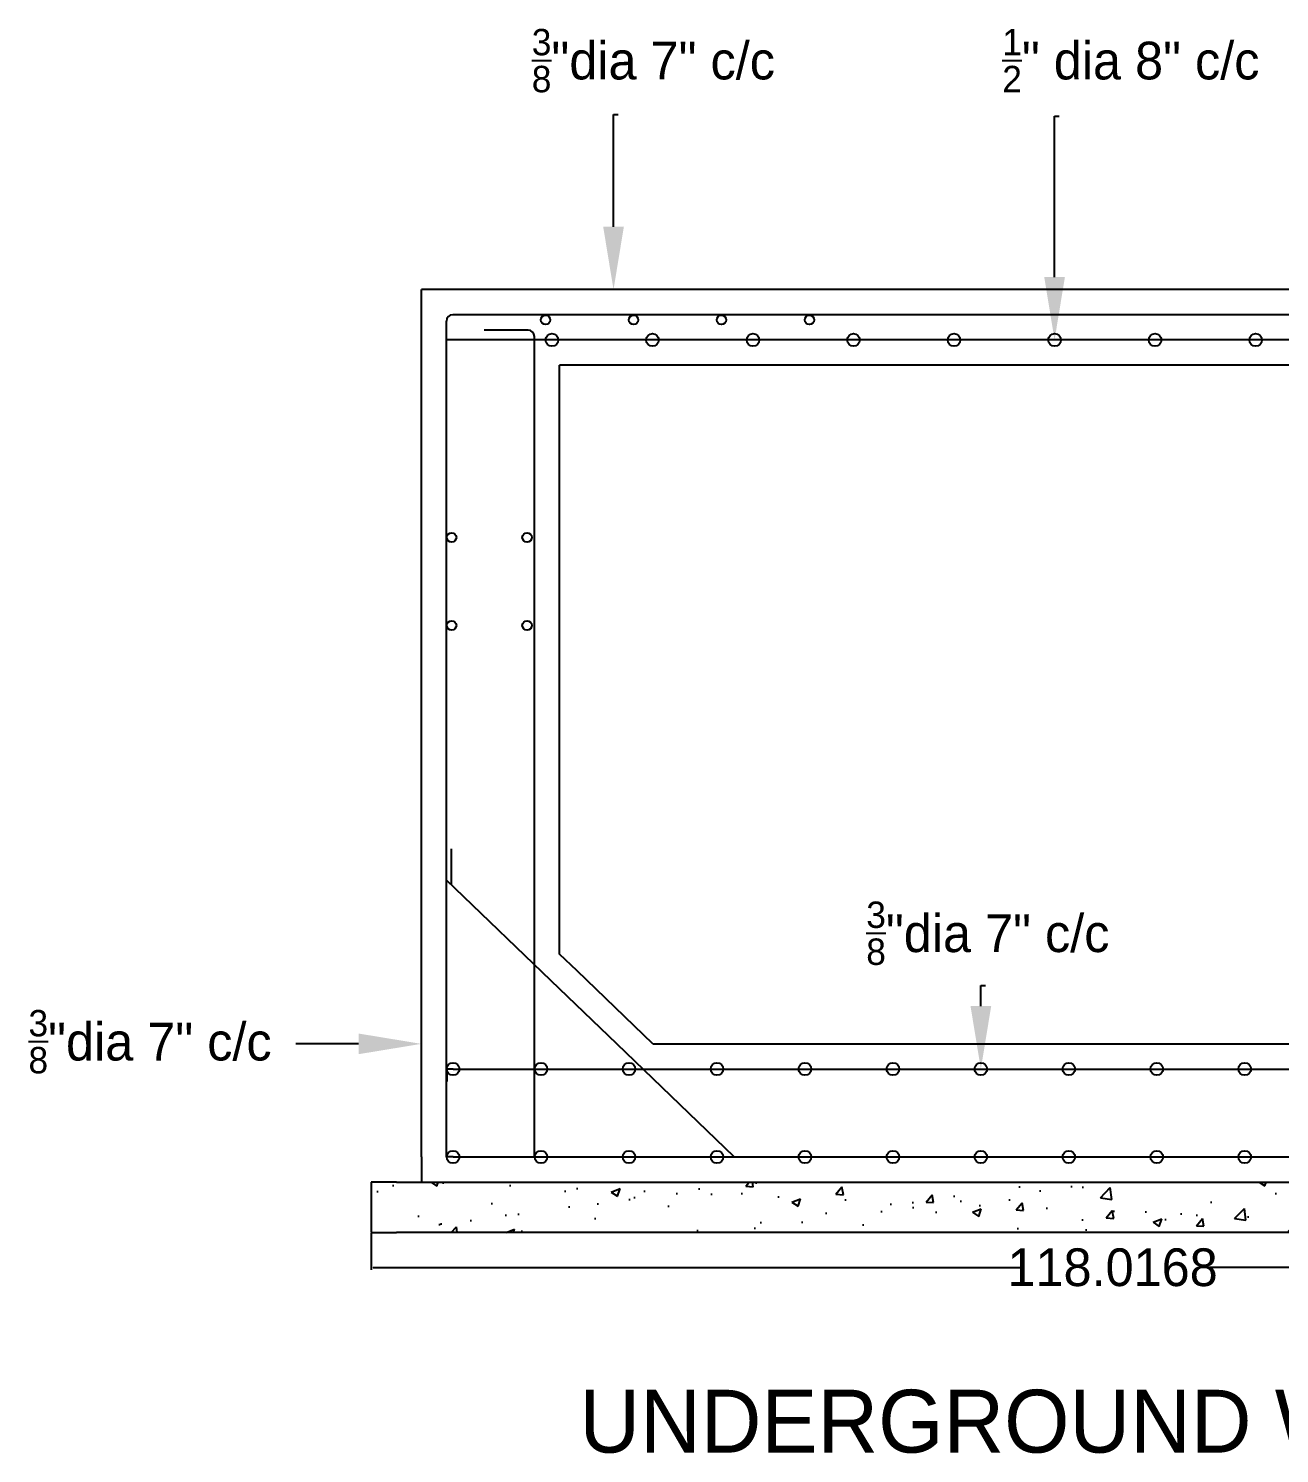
# Model space of a CAD drawing. Header units: inches. Extents: x 12 to 183, y 2 to 116.
# Drawn here: x 12.3 to 111.9, y 2.4 to 115.8 of the extents above; entities that cross this region are included whole.
import ezdxf
from ezdxf import colors
from ezdxf.entities.mleader import LeaderData, LeaderLine
from ezdxf.math import Vec2, Vec3

# ---------------------------------------------------------------- set-up
doc = ezdxf.new("R2010")
doc.units = ezdxf.units.IN
doc.header["$MEASUREMENT"] = 0
for name, color, linetype in [('Circles', 50, 'Continuous'), ('Rebar lines', 200, 'Continuous'), ('Text', 30, 'Continuous')]:
    doc.layers.add(name, color=color, linetype=linetype)
doc.styles.get("Standard").update_dxf_attribs({"font": ''})
doc.styles.get('Standard').set_extended_font_data('Bahnschrift')
doc.dimstyles.get("Standard").update_dxf_attribs({"dimtxt": 0.18, "dimasz": 0.18, "dimexe": 0.18, "dimexo": 0.0625, "dimgap": 0.09, "dimtad": 0, "dimtih": 1, "dimtoh": 1, "dimdec": 4, "dimzin": 0, "dimdsep": 46, "dimtxsty": 'Standard', "dimcen": 0.09, "dimadec": 0, "dimazin": 0, "dimtfac": 1, "dimtdec": 4, "dimtofl": 0, "dimtmove": 0, "dimatfit": 3, "dimfxl": 1, "dimtolj": 1, "dimtzin": 0, "dimarcsym": 0})

# ---------------------------------------------------------------- blocks, each defined once
blk = doc.blocks.new('*U20')
blk.add_circle((0, 0), 0.5)
blk = doc.blocks.new('*U22')
at = {"layer": 'Circles', "color": 0, "linetype": 'ByBlock', "lineweight": -2, "transparency": 16777216}
for p in [(0, 0), (7, 0), (14, 0), (21, 0), (28, 0), (35, 0), (42, 0), (49, 0), (56, 0), (63, 0), (70, 0), (77, 0), (84, 0), (91, 0), (98, 0), (105, 0)]:
    blk.add_blockref('*U20', p, dxfattribs=at)
blk = doc.blocks.new('*U23')
blk.add_circle((0, 0), 0.5)
blk = doc.blocks.new('*U24')
at = {"layer": 'Circles', "color": 0, "linetype": 'ByBlock', "lineweight": -2, "transparency": 16777216}
for p in [(0, 0), (7, 0), (14, 0), (21, 0), (28, 0), (35, 0), (42, 0), (49, 0), (56, 0), (63, 0), (70, 0), (77, 0), (84, 0), (91, 0), (98, 0), (105, 0)]:
    blk.add_blockref('*U23', p, dxfattribs=at)
blk = doc.blocks.new('*U25')
blk.add_circle((0, 0), 0.5)
blk = doc.blocks.new('*U26')
at = {"layer": 'Circles', "color": 0, "linetype": 'ByBlock', "lineweight": -2, "transparency": 16777216}
for p in [(0, 0), (8, 0), (16, 0), (24, 0), (32, 0), (40, 0), (48, 0), (56, 0), (64, 0), (72, 0), (80, 0), (88, 0)]:
    blk.add_blockref('*U25', p, dxfattribs=at)
blk = doc.blocks.new('*U27')
blk.add_circle((0, 0), 0.375)
blk = doc.blocks.new('*U28')
at = {"layer": 'Circles', "color": 0, "linetype": 'ByBlock', "lineweight": -2, "transparency": 16777216}
for p in [(0, 0), (7, 0), (14, 0), (21, 0)]:
    blk.add_blockref('*U27', p, dxfattribs=at)
blk = doc.blocks.new('*U33')
blk.add_circle((0, 0), 0.375)
blk = doc.blocks.new('*U34')
at = {"layer": 'Circles', "color": 0, "linetype": 'ByBlock', "lineweight": -2, "transparency": 16777216}
for p in [(0, 7), (6, 7), (0, 0), (6, 0)]:
    blk.add_blockref('*U33', p, dxfattribs=at)
blk = doc.blocks.new('*D37')
at = {"layer": 'Defpoints', "color": 0, "transparency": 16777216}
for p in [(39.57, 20.01), (157.59, 20.01), (157.59, 17.22)]:
    blk.add_point(p, dxfattribs=at)
at = {"layer": 'Text', "color": 0, "lineweight": -2, "transparency": 16777216}
for p, q in [((39.57, 19.95), (39.57, 17.04)), ((157.59, 19.95), (157.59, 17.04)), ((39.75, 17.22), (91.51, 17.22)), ((157.41, 17.22), (105.65, 17.22))]:
    blk.add_line(p, q, dxfattribs=at)
at = {"layer": 'Text', "color": 0, "transparency": 16777216}
for points in [[(39.75, 17.25), (39.75, 17.19), (39.57, 17.22)], [(157.41, 17.25), (157.41, 17.19), (157.59, 17.22)]]:
    blk.add_solid(points, dxfattribs=at)
at = {"layer": 'Text', "color": 0, "transparency": 16777216, "insert": (98.58, 17.22), "char_height": 0.18, "attachment_point": 5}
blk.add_mtext('\\A1;{\\H16.66667x;118.0168}', dxfattribs=at)

msp = doc.modelspace()

# ---------------------------------------------------------------- hatches: boundary and pattern name
h = msp.add_hatch()
h.set_pattern_fill('AR-CONC', color=256)
h.set_pattern_definition([(50, (34.906, 19.2965), (7.1726, -0.62752), [0.75, -8.25]), (355, (34.906, 19.2965), (-1.3875, 7.5219), [0.6, -6.6]), (100.4514, (35.504, 19.244), (5.7851, 6.8944), [0.6374, -7.01142]), (46.184, (34.906, 21.2965), (10.6724, -1.6552), [1.125, -12.375]), (96.636, (35.795, 21.159), (9.3466, 9.7412), [0.9561, -10.5171]), (351.184, (34.906, 21.296), (9.3466, 9.7412), [0.9, -9.9]), (21, (35.906, 20.7965), (5.96907, -4.0262), [0.75, -8.25]), (326, (35.906, 20.7965), (2.43315, 7.2515), [0.6, -6.6]), (71.4514, (36.4035, 20.461), (8.40222, 3.2253), [0.6374, -7.01142]), (37.5, (34.906, 19.2965), (0.1216, 3.32894), [0, -6.52, 0, -6.7, 0, -6.625]), (7.5, (34.906, 19.2965), (2.6307, 3.94412), [0, -3.82, 0, -6.37, 0, -2.525]), (327.5, (32.676, 19.2965), (5.338224, -0.22555), [0, -2.5, 0, -7.8, 0, -10.35]), (317.5, (31.676, 19.2965), (5.83186, 1.00105), [0, -3.25, 0, -5.18, 0, -7.35])])
h.paths.add_polyline_path([(157.59001, 24.0186), (155.59002, 24.0116), (151.59002, 24.0116), (151.09705, 24.0116), (46.09705, 24.0116), (41.59705, 24.0116), (39.57319, 24.00983), (39.57319, 20.0116), (41.59705, 20.0116), (46.09705, 20.0116), (155.59002, 20.0116), (157.59001, 20.0116)])

# ---------------------------------------------------------------- linework, layer by layer
for p, q in [((153.58652, 95.0116), (43.57319, 95.0116)), ((43.57319, 89.0116), (43.57319, 95.0116)), ((43.57319, 35.0116), (43.57319, 89.0116)), ((142.58652, 89.0116), (54.57319, 89.0116)), ((54.57319, 83.0116), (54.57319, 89.0116)), ((54.57319, 42.15927), (54.57319, 83.0116)), ((55.96005, 40.82455), (54.57319, 42.15927)), ((60.50277, 36.45265), (55.96005, 40.82455)), ((62.00012, 35.0116), (60.50277, 36.45265)), ((43.57319, 27.02271), (43.57319, 35.0116)), ((62.00012, 35.0116), (135.21723, 35.0116)), ((45.59564, 33.0116), (45.59564, 32.0116)), ((43.57319, 26.0116), (43.57319, 27.02271)), ((43.57319, 26.0116), (43.57319, 24.00983)), ((41.59705, 24.0116), (39.57319, 24.00983)), ((39.57319, 24.00983), (39.57319, 20.0116)), ((41.59705, 24.0116), (46.09705, 24.0116)), ((46.09705, 24.0116), (151.09705, 24.0116)), ((39.57319, 20.0116), (41.59705, 20.0116)), ((46.09705, 20.0116), (41.59705, 20.0116)), ((155.59002, 20.0116), (46.09705, 20.0116))]:
    msp.add_line(p, q)
at = {"layer": 'Rebar lines'}
for p, q in [((151.08652, 93.0116), (46.07319, 93.0116)), ((45.57319, 87.0116), (45.57319, 92.5116)), ((151.58652, 91.0116), (45.57319, 91.0116)), ((52.07319, 91.78831), (48.57931, 91.78831)), ((52.57319, 85.45929), (52.57319, 91.28831)), ((45.57319, 35.0116), (45.57319, 87.0116)), ((52.57319, 35.0116), (52.57319, 85.45929)), ((45.97994, 47.65364), (45.97994, 50.51587)), ((54.57319, 39.38351), (45.57319, 48.0451)), ((59.11591, 35.0116), (54.57319, 39.38351)), ((45.57319, 27.02271), (45.57319, 35.0116)), ((52.57319, 27.02271), (52.57319, 35.0116)), ((68.46755, 26.0116), (59.11591, 35.0116)), ((46.09705, 33.0116), (45.59564, 33.0116)), ((46.09705, 33.0116), (151.09705, 33.0116)), ((45.57319, 26.0116), (45.57319, 27.02271)), ((52.57319, 26.0116), (52.57319, 27.02271)), ((46.09705, 26.0116), (45.57319, 26.0116)), ((46.09705, 26.0116), (151.09705, 26.0116))]:
    msp.add_line(p, q, dxfattribs=at)
for centre, start, end in [((46.07319, 92.5116), 90, 180), ((52.07319, 91.28831), 0, 90)]:
    msp.add_arc(centre, 0.5, start, end, dxfattribs=at)

# ---------------------------------------------------------------- block references
at = {"layer": 'Circles'}
for name, p in [('*U28', (53.45757, 92.60944)), ('*U26', (53.96303, 91.0116)), ('*U34', (45.98109, 68.29742)), ('*U24', (46.09705, 33.0116)), ('*U22', (46.09705, 26.0116))]:
    msp.add_blockref(name, p, dxfattribs=at)

# ---------------------------------------------------------------- texts
at = {"insert": (56.14838, 7.49485), "char_height": 5, "attachment_point": 1}
msp.add_mtext_dynamic_manual_height_columns('\\A1;UNDERGROUND WATER TANK', width=108.8139013, gutter_width=1, heights=[0], dxfattribs=at)
at = {"layer": 'Text', "char_height": 3, "attachment_point": 1}
for s, insert in [('\\A1;{\\H0.7x;\\S3/8;}"dia 7" c/c', (52.35968, 115.755)), ('\\A1;{\\H0.7x;\\S1/2;}" dia 8" c/c', (89.80135, 115.755)), ('\\A1;{\\H0.7x;\\S3/8;}"dia 7" c/c', (78.97816, 46.33314)), ('\\A1;{\\H0.7x;\\S3/8;}"dia 7" c/c', (12.30879, 37.70725))]:
    msp.add_mtext_dynamic_manual_height_columns(s, width=62.237349, gutter_width=1, heights=[0], dxfattribs=dict(at, insert=insert))

# ---------------------------------------------------------------- dimensions: what is measured, and where the dimension line sits
at = {"layer": 'Text'}
dim = msp.add_linear_dim(base=(157.59001, 17.2226), p1=(39.57319, 20.0116), p2=(157.59001, 20.0116), text='{\\H16.66667x;<>}', dimstyle='Standard', dxfattribs=at)
dim.commit()
dim.dimension.update_dxf_attribs({"geometry": '*D37', "text_midpoint": (98.5816, 17.2226)})

# ---------------------------------------------------------------- leaders
ml = msp.add_multileader_mtext('Standard', dxfattribs=at)
ml.set_content('', color=256)
ml.set_leader_properties()
ml.build(insert=Vec2(0, 0))
ml.multileader.update_dxf_attribs({"dogleg_length": 0.36, "arrow_head_size": 5})
ctx = ml.context
ctx.base_point, ctx.char_height, ctx.arrow_head_size, ctx.landing_gap_size, ctx.plane_origin = Vec3(59.22499, 108.94629), 0.18, 5, 0.09, Vec3(58.86499, 95.0116)
notes = []
notes.append((ctx, [(0, (1, 1, 0), (58.86499, 108.94629), (1, 0), 0.36, [(0, [(58.86499, 95.0116)], 0, [])])]))
ctx.mtext.insert, ctx.mtext.flow_direction = Vec3(59.31499, 109.03629), 5
ml = msp.add_multileader_mtext('Standard', dxfattribs=at)
ml.set_content('', color=256)
ml.set_leader_properties()
ml.build(insert=Vec2(0, 0))
ml.multileader.update_dxf_attribs({"dogleg_length": 0.36, "arrow_head_size": 5})
ctx = ml.context
ctx.base_point, ctx.char_height, ctx.arrow_head_size, ctx.landing_gap_size, ctx.plane_origin = Vec3(94.32303, 108.81296), 0.18, 5, 0.09, Vec3(93.96303, 91.52715)
notes.append((ctx, [(0, (1, 1, 0), (93.96303, 108.81296), (1, 0), 0.36, [(0, [(93.96303, 91.0116)], 0, [])])]))
ctx.mtext.insert, ctx.mtext.flow_direction = Vec3(94.41303, 108.90296), 5
ml = msp.add_multileader_mtext('Standard', dxfattribs=at)
ml.set_content('', color=256)
ml.set_leader_properties()
ml.build(insert=Vec2(0, 0))
ml.multileader.update_dxf_attribs({"dogleg_length": 0.36, "arrow_head_size": 5})
ctx = ml.context
ctx.base_point, ctx.char_height, ctx.arrow_head_size, ctx.landing_gap_size, ctx.plane_origin = Vec3(88.45705, 39.64818), 0.18, 5, 0.09, Vec3(88.09705, 33.0116)
notes.append((ctx, [(0, (1, 1, 0), (88.09705, 39.64818), (1, 0), 0.36, [(0, [(88.09705, 33.0116)], 0, [])])]))
ctx.mtext.insert, ctx.mtext.flow_direction = Vec3(88.54705, 39.73818), 5
ml = msp.add_multileader_mtext('Standard', dxfattribs=at)
ml.set_content('', color=256)
ml.set_leader_properties()
ml.build(insert=Vec2(0, 0))
ml.multileader.update_dxf_attribs({"dogleg_length": 0.36, "arrow_head_size": 5})
ctx = ml.context
ctx.base_point, ctx.char_height, ctx.arrow_head_size, ctx.landing_gap_size, ctx.plane_origin = Vec3(33.40305, 35.0116), 0.18, 5, 0.09, Vec3(43.57319, 35.0116)
ctx.text_align_type = 2
notes.append((ctx, [(0, (1, 1, 0), (33.94305, 35.0116), (-1, 0), 0.36, [(0, [(43.57319, 35.0116)], 0, [])])]))
ctx.mtext.insert, ctx.mtext.alignment, ctx.mtext.flow_direction = Vec3(33.49305, 35.1016), 3, 5
for ctx, leaders in notes:
    for number, flags, end, landing, length, lines in leaders:
        leader = LeaderData()
        leader.index, (leader.has_last_leader_line, leader.has_dogleg_vector, leader.attachment_direction) = number, flags
        leader.last_leader_point, leader.dogleg_vector, leader.dogleg_length = Vec3(end), Vec3(landing), length
        for number, points, colour, breaks in lines:
            line = LeaderLine()
            line.index, line.vertices, line.color, line.breaks = number, Vec3.list(points), colors.encode_raw_color(colour), breaks
            leader.lines.append(line)
        ctx.leaders.append(leader)

doc.saveas('drawing.dxf')
